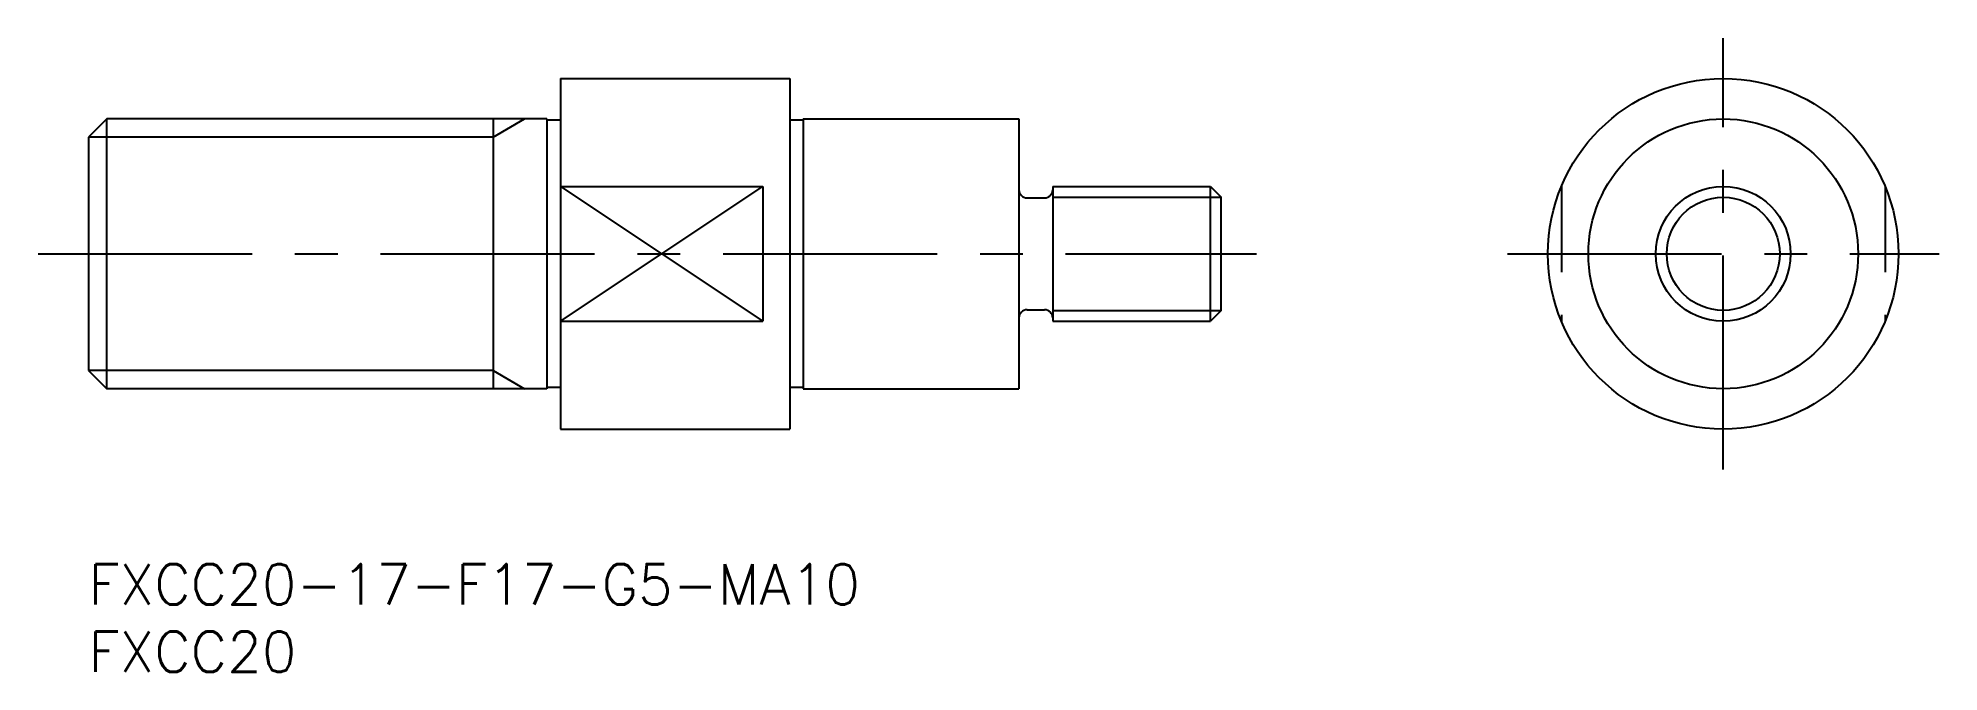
# Model space of a CAD drawing. Extents: x -4 to 137, y -8 to 39.
import ezdxf

# ---------------------------------------------------------------- set-up
doc = ezdxf.new("R2010")
doc.units = 0
doc.header["$LTSCALE"] = 0.5
doc.linetypes.add('CENTER', pattern=[50.8, 31.75, -6.35, 6.35, -6.35])
doc.linetypes.add('DASHED', pattern=[19.05, 12.7, -6.35])
for name, color, linetype in [('MSM_CENTER', 1, 'CENTER'), ('MSM_CONTINUOUS', 7, 'CONTINUOUS'), ('MSM_DASHED', 4, 'DASHED'), ('MSM_NARROW', 5, 'CONTINUOUS'), ('MSM_PART_NUMBER', 7, 'CONTINUOUS')]:
    doc.layers.add(name, color=color, linetype=linetype)
doc.styles.get("Standard").update_dxf_attribs({"font": 'txt.shx', "height": 3, "bigfont": 'bigfont.shx'})

# ---------------------------------------------------------------- blocks, each defined once
blk = doc.blocks.new('*U11')
at = {"layer": 'MSM_PART_NUMBER'}
blk.add_text('FXCC20-17-F17-G5-MA10', height=3, dxfattribs=at).set_placement((0, -3))
blk = doc.blocks.new('*U12')
at = {"layer": 'MSM_PART_NUMBER'}
blk.add_text('FXCC20', height=3, dxfattribs=at).set_placement((0, -8))

msp = doc.modelspace()

# ---------------------------------------------------------------- linework, layer by layer
at = {"layer": 'MSM_CENTER'}
for p, q in [((121.22, 7), (121.22, 39)), ((-3.74, 23), (86.61, 23)), ((105.22, 23), (137.22, 23))]:
    msp.add_line(p, q, dxfattribs=at)
at = {"layer": 'MSM_CONTINUOUS'}
for p, q in [((35, 36), (35, 10)), ((35, 36), (52, 36)), ((52, 36), (52, 10)), ((1.35, 33), (0, 31.65)), ((34, 33), (1.35, 33)), ((1.35, 13), (1.35, 33)), ((30, 33), (30, 13)), ((34, 33), (34, 13)), ((35, 32.9), (34, 32.9)), ((53, 32.9), (52, 32.9)), ((53, 33), (69, 33)), ((53, 33), (53, 13)), ((69, 33), (69, 13)), ((0, 31.65), (0, 14.35)), ((35, 28), (50, 28)), ((50, 28), (50, 18)), ((69.6, 27.15), (70.9, 27.15)), ((71.5, 28), (71.5, 18)), ((71.5, 28), (83.19, 28)), ((83.19, 18), (83.19, 28)), ((83.19, 28), (84, 27.19)), ((84, 18.81), (84, 27.19)), ((69.6, 18.85), (70.9, 18.85)), ((84, 18.81), (83.19, 18)), ((35, 18), (50, 18)), ((71.5, 18), (83.19, 18)), ((0, 14.35), (1.35, 13)), ((34, 13), (1.35, 13)), ((35, 13.1), (34, 13.1)), ((53, 13.1), (52, 13.1)), ((53, 13), (69, 13)), ((35, 10), (52, 10))]:
    msp.add_line(p, q, dxfattribs=at)
for radius in [13, 10, 5]:
    msp.add_circle((121.22, 23), radius, dxfattribs=at)
for centre, start, end in [((69.6, 27.75), 180, 270), ((70.9, 27.75), 270, 0), ((69.6, 18.25), 90, 180), ((70.9, 18.25), 360, 90)]:
    msp.add_arc(centre, 0.6, start, end, dxfattribs=at)
at = {"layer": 'MSM_DASHED'}
for p, q in [((109.22, 28), (109.22, 18)), ((133.22, 28), (133.22, 18))]:
    msp.add_line(p, q, dxfattribs=at)
at = {"layer": 'MSM_NARROW'}
for p, q in [((30, 31.65), (32.34, 33)), ((30, 31.65), (0, 31.65)), ((35, 28), (50, 18)), ((35, 18), (50, 28)), ((71.5, 27.19), (84, 27.19)), ((71.5, 18.81), (84, 18.81)), ((30, 14.35), (0, 14.35)), ((30, 14.35), (32.34, 13))]:
    msp.add_line(p, q, dxfattribs=at)
msp.add_circle((121.22, 23), 4.19, dxfattribs=at)

# ---------------------------------------------------------------- block references
at = {"layer": 'MSM_CONTINUOUS'}
for name in ['*U11', '*U12']:
    msp.add_blockref(name, (0, 0), dxfattribs=at)

doc.saveas('drawing.dxf')
